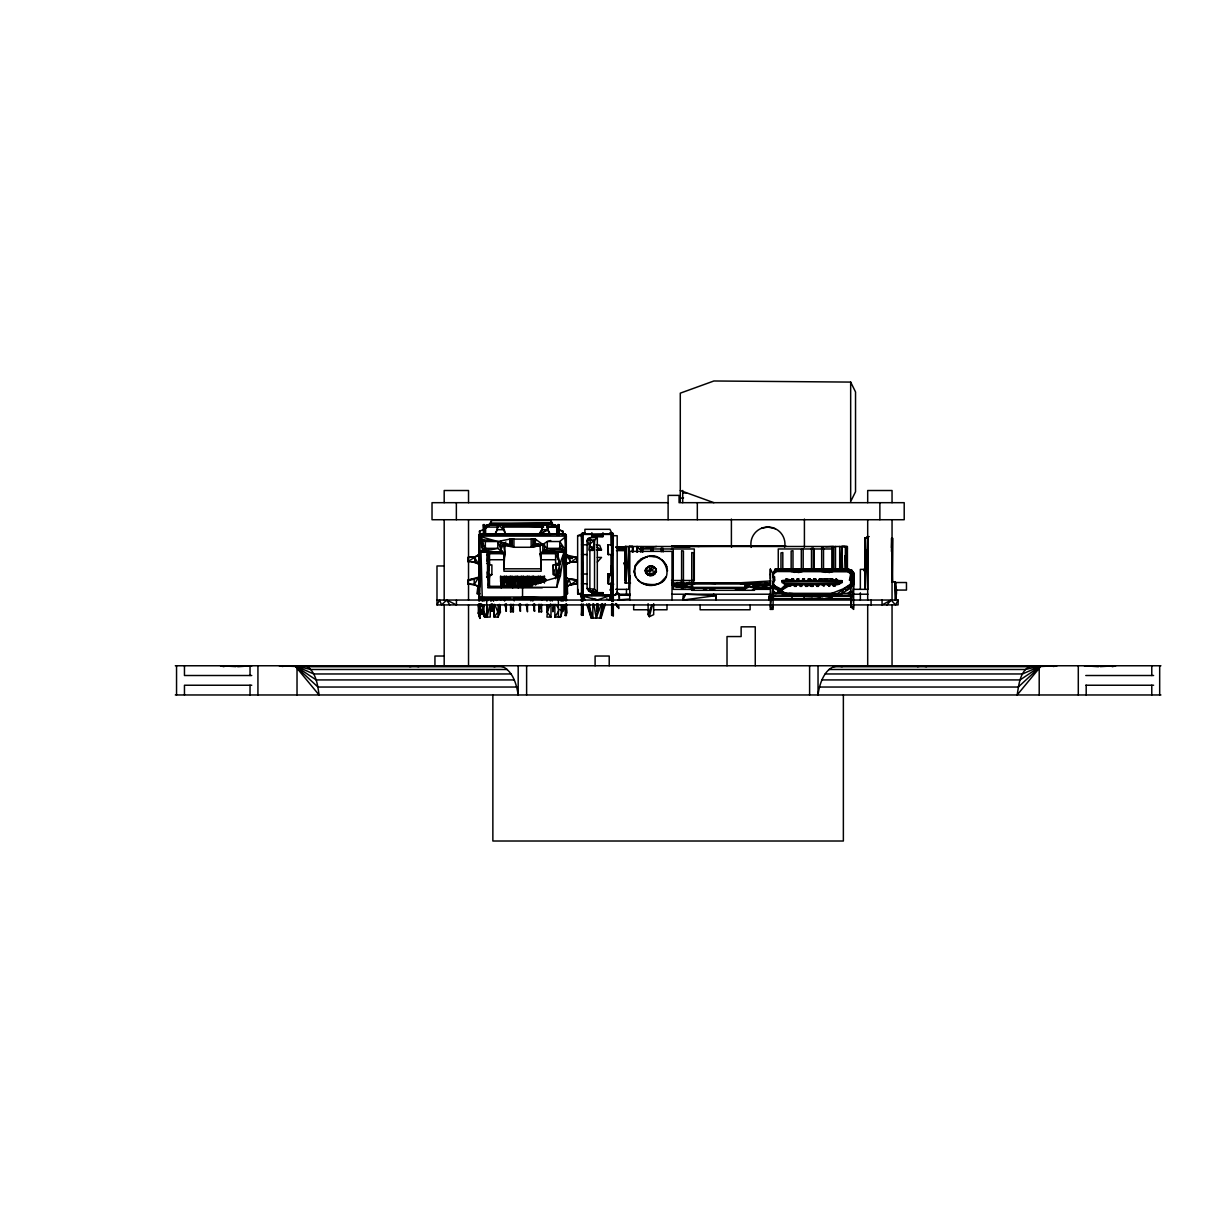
<?xml version="1.0" encoding="UTF-8"?>
<svg xmlns="http://www.w3.org/2000/svg" width="1222" height="1222" viewBox="0 0 1222 1222"><rect width="100%" height="100%" fill="white"/><g stroke="black" fill="none" stroke-linecap="round" stroke-linejoin="round"><path stroke-width="1.5" d="M257.934 694.967L257.934 665.761M471.555 561.509L479.91 564.411L475.266 562.257L467.889 561.601L467.889 557.492L475.266 556.82L478.795 554.681L478.887 552.252L502.273 552.237L497.828 548.342L479.635 552.237L478.795 536.107L482.278 535.404L482.278 533.846L479.039 534.808L478.795 600.705M770.349 578.968L770.349 569.085L773.114 573.958L773.114 609.396L770.349 609.396L770.349 569.085M802.426 569.085L775.344 569.101L773.419 572.858L773.144 576.173L774.626 580.267L773.114 583.444M680.287 501.463L680.287 393.163L713.877 380.989L850.665 382.089L850.665 501.585L855.537 491.733M891.617 538.23L892.381 581.764L892.564 538.23L891.617 538.23L891.449 547.685M562.945 604.676L562.93 609.686L560.486 617.079L554.864 617.079L554.864 604.737M562.96 601.346L562.975 596.535M865.222 589.34L865.329 538.23L868.445 536.595M770.349 574.829L770.349 574.203M892.396 581.764L892.564 538.23M625.145 548.968L625.313 546.494L625.832 583.031L629.284 546.494L632.568 546.509L632.568 552.1M547.96 605.104L546.937 617.079L550.969 617.079L551.061 604.248M606.341 598.933L609.915 599.895L612.909 595.969L613.307 534.182L612.207 532.807L609.915 532.716M853.674 583.444L853.475 572.583L851.856 570.353L848.129 569.085L775.344 569.101L773.404 573.958L773.404 577.746M483.958 534.594L483.377 524.635L484.492 524.635L484.676 527.079L483.377 524.635L483.377 534.121M768.821 596.214L768.791 600.048L769.6 594.915M868.674 536.595L865.329 538.23L864.809 589.34L864.809 538.23L867.589 537.008M558.76 534.594L558.943 524.635L557.828 524.635L557.996 534.594M566.305 564.411L569.849 562.257L577.212 561.601L577.212 557.492L570.918 562.257L565.19 564.411L569.849 562.257L577.212 561.601L577.273 558.897L577.212 557.492L565.19 554.681M865.802 549.579L865.008 589.34L864.809 538.23L868.277 538.23M626.687 546.494L625.832 583.031L625.313 546.494M846.159 570.246L846.709 546.494L847.411 548.968M891.434 551.473L891.861 538.23L892.289 581.764M478.566 604.035L478.276 612.833L479.91 618.378L479.91 604.142M478.688 600.521L479.681 539.773M487.166 571.988L488.357 587.293L556.743 587.293L559.477 564.839L564.075 552.252L564.075 597.008L479.452 597.008L481.025 552.252L482.216 597.023L483.102 598.979L561.998 598.979L564.075 597.008L566.305 597.008L566.428 600.521M494.039 604.248L494.131 617.079L498.057 617.079L498.133 605.104M615.674 589.34L629.238 589.34L629.498 581.886M715.985 595.618L682.915 600.048L683.083 595.801L685.679 594.213L715.985 595.618L716.245 600.048L715.985 595.618L713.465 594.213L716.077 595.801M626.26 552.68L625.145 580.496L626.412 580.496L625.145 583.031L630.552 583.031M478.78 593.739L478.062 585.46L477.665 593.739L478.612 585.46L479.375 590.425M840.369 570.246L841.591 546.494L842.6 568.429M647.859 574.92L649.921 574.172L649.524 566.122L646.087 568.398C643.322 572.644 648.958 577.258 653.128 575.302L656.367 571.636L656.107 569.177L653.663 566.626L649.524 566.122L646.087 568.398L645.338 570.842L646.637 573.973L649.921 575.638L655.145 573.973L656.107 569.177L653.663 566.626L648.989 566.26L652.258 566.122L655.282 567.848L656.367 571.636L653.128 575.302L647.859 574.92L645.644 572.415L645.415 570.032L649.524 566.122M501.295 587.996L501.86 577.991L503.525 576.616L504.075 587.14M512.629 587.996L513.194 577.991L514.859 576.616L515.409 587.14L514.859 576.616L512.629 585.766L515.409 585.766M518.296 587.996L518.861 577.991L520.526 576.616L521.076 587.14L520.526 576.616L518.296 585.766L521.076 585.766M529.722 586.331L530.195 577.991L531.86 576.616L532.303 583.933M535.496 584.666L535.862 577.991L537.527 576.616L537.97 583.933M541.254 582.986L541.529 577.991L543.194 576.616L543.53 582.115M626.244 575.73L625.832 583.031L625.832 546.494M636.723 551.977L637.044 546.494L639.259 548.968L694.295 548.968L694.295 580.496L671.52 580.496M467.889 561.601L478.795 554.681L479.696 539.895M479.467 604.416L478.795 615.506L478.795 604.416M479.696 600.705L479.91 597.008L479.91 600.705M486.936 561.295L487.517 552.252L487.517 577.319L491.886 574.63L491.886 564.9L488.067 564.9M583.184 603.882L583.184 615.292L581.519 614.498L582.161 605.196M505.877 542.018L503.388 543.973L505.053 545.424L503.938 568.795L541.163 568.795L540.048 545.424L535.496 543.973L533.831 539.101L533.831 545.424L535.496 543.973M589.768 604.157L589.355 609.778L589.355 604.157M810.629 584.498L811.179 586.346L812.844 586.346L813.394 584.498L807.849 584.498L805.619 586.346L805.069 584.498L813.394 584.498M563.311 611.122L563.831 606.418L564.442 609.106L562.41 607.181L563.831 606.418L564.442 609.106L561.631 611.275M611.962 604.523L613.307 615.796L611.642 615.292L611.642 603.882M612.298 600.98L612.97 593.861M629.987 575.73L629.284 583.031L629.284 546.494L632.568 546.509M632.309 551.977L632.843 546.494L633.164 551.977M598.306 603.897L598.306 611.199L596.642 611.199L597.375 603.897M566.122 564.488L565.19 573.515L566.305 573.393L565.374 563.938M486.432 528.057L487.639 524.757L488.663 524.635L553.658 524.635L556.85 526.086L553.658 524.635M613.307 574.019L608.006 574.019L608.419 583.749L609.518 574.019M554.162 569.773L553.612 574.63L553.215 564.9L559.477 564.839L557.583 552.252L559.34 564.9L560.531 561.738M774.977 572.339L775.894 569.085L775.894 571.514L773.114 573.958L775.894 571.514L849.397 571.789L850.604 572.858L853.674 583.902L850.375 588.347L837.33 596.107L786.693 596.107L784.05 595.511L778.154 590.272L773.114 583.902L770.349 588.347L773.648 588.347L786.693 593.663L837.33 593.663L841.423 594.534L843.822 588.622L850.909 583.902L853.674 583.902L853.582 573.042L851.856 570.353L853.674 574.829L853.674 609.396L850.909 606.952L850.909 586.759M586.621 603.897L591.204 618.057L601.041 618.057L602.767 603.897M773.114 584.91L770.349 607.059L773.114 607.059L770.349 609.396M850.909 606.952L853.674 606.952L850.909 607.059L853.674 584.91L850.909 584.91L850.909 573.958L852.238 570.689L848.129 569.085L788.266 569.391L799.631 569.101L798.821 572.461L791.046 571.514M489.106 564.9L487.517 577.319L489.106 574.63L489.106 564.9L487.517 562.227M478.062 585.46L476.977 593.739L479.895 593.739M494.773 534.717L497.232 529.706L497.98 524.192L502.67 525.124L505.877 534.717L503.433 529.706L497.98 524.192L497.232 529.706L494.773 534.717L496.193 533.739M539.223 534.717L541.667 530.654L542.431 524.192L547.12 524.192L547.884 530.654L546.967 525.765M558.836 568.444L557.583 577.319L522.558 587.293L522.542 598.979L518.113 598.979L518.113 598.001M593.709 603.897L596.199 618.057L597.222 610.985M506.962 581.764L507.527 577.991L509.192 576.616L509.742 587.14L509.192 576.616L506.962 581.764L506.962 587.125M533.357 584.696L534.61 576.585L535.007 584.696M488.113 585.995L489.503 577.074L486.6 577.074M654.992 584.864C645.033 587.95 632.034 579.197 634.63 568.215M634.386 572.828L635.608 565.022L637.96 561.616L641.275 558.912L647.507 556.545L641.275 558.912M562.227 534.915L562.838 531.158L557.553 529.218M597.314 537.588L594.534 540.032L592.884 550.374L589.141 550.374L590.654 537.588L597.314 537.588L597.314 591.631L589.554 591.479L587.095 588.515L587.095 540.704L588.133 538.505L590.654 537.588L587.477 539.299M513.362 604.31L513.362 611.794L510.582 611.794L511.819 604.31M547.884 530.654L547.12 524.192L542.431 524.192L541.667 530.654M541.575 604.31L541.575 611.794L538.81 611.794L540.032 604.31M554.146 604.31L552.909 611.794L552.909 604.31M693.607 583.872L693.607 552.909L691.774 552.543L691.728 590.318L754.509 590.318L754.509 583.245L692.553 583.245L692.553 588.118L693.943 588.851L692.553 590.318L691.728 588.118L745.115 588.118L754.509 585.812L753.18 587.018L753.73 583.979L753.73 589.584M511.27 539.101L511.27 545.424L503.388 543.973L505.053 553.703L503.938 559.737L489.503 559.737M599.803 618.057L602.431 603.897M842.202 666.708C826.469 662.37 819.366 682.777 818.037 694.967L818.037 665.761M501.937 584.742L503.525 576.616L503.983 585.399M512.95 586.377L514.859 576.616M518.938 584.742L520.526 576.616M529.951 586.377L531.86 576.616L532.318 585.399M535.939 584.742L537.527 576.616L537.894 583.642M542.247 581.489L543.194 576.616L543.469 581.886M584.91 599.895L583.184 595.038L611.642 595.038L612.909 595.969L617.186 593.525L617.186 535.694L611.642 535.694L612.909 595.969L611.489 594.793L602.11 594.793M743.113 590.318L745.115 588.118L745.955 583.979L747.864 587.018L743.113 590.318L732.986 588.118M565.19 604.416L565.19 615.506L566.305 615.506L566.55 604.05M526.193 576.616L523.963 587.14L526.743 587.14L526.193 576.616L524.528 577.991L523.963 587.14L526.193 576.616L526.651 585.399M546.723 523.673L546.509 524.635L552.283 523.673L490.053 523.673L495.613 524.635L495.613 523.673M482.354 604.676L482.522 609.686L487.15 617.079L489.854 604.737M490.251 604.737L490.251 617.079L484.63 617.079L482.522 609.686L483.286 606.341M773.114 574.829L773.648 572.538L775.894 571.514M479.314 609.809L481.315 604.294M641.275 582.772C687.925 596 661.973 530.485 634.844 566.901L635.608 565.022M487.074 555.445L487.822 552.237L491.519 551.611M503.525 576.616L501.295 585.766L504.075 585.766M509.192 576.616L506.962 585.766L509.742 585.766M531.86 576.616L529.63 585.766L532.41 585.766M535.74 583.933L537.527 576.616M541.865 582.115L543.194 576.616M747.62 587.385L745.955 583.979L745.115 587.385L692.553 587.385M653.663 603.699L653.663 614.651L649.371 616.682L652.38 605.043M558.973 571.942L557.583 577.319L554.299 574.63M581.519 614.498L583.184 608.082M790.619 586.346L791.184 584.498L785.899 584.498L782.004 582.543L782.004 580.694L787.839 580.313L786.174 578.846L786.174 580.313L793.949 580.694L793.399 578.846L791.734 578.846L791.321 580.404L782.004 580.694L793.949 580.694L786.174 578.846L788.404 580.694M796.729 580.694L797.294 578.846L798.959 578.846L796.729 580.694L799.509 580.694L797.294 578.846L797.508 580.404M802.289 580.694L802.839 578.846L804.504 578.846L802.289 580.694L805.069 580.694L802.839 578.846L802.839 580.313M802.289 584.498L801.739 586.346L800.059 586.346L799.509 584.498L794.514 584.88L794.514 586.346L796.179 586.346L796.179 584.88L785.899 584.498L776.169 593.434L772.793 594.243M810.476 580.404L808.399 578.846L813.394 580.694L813.959 578.846L815.624 578.846L816.174 580.694L807.849 580.694L808.399 578.846L810.064 578.846L810.629 580.694M812.844 586.346L811.316 584.788L805.619 586.346L807.284 586.346L807.849 584.498L811.179 586.346L810.766 584.788M818.954 580.694L821.734 580.694L821.184 578.846L818.954 580.694L819.504 578.846L832.289 578.846L835.619 580.694L836.184 578.846L838.399 580.694L842.019 580.694L842.019 582.543L838.124 584.498L785.899 584.498L838.582 584.269L835.619 584.498L833.404 586.346L832.839 584.498L835.069 586.346L835.619 584.498M818.404 586.346L818.954 584.498L816.739 586.346L816.174 584.498L818.404 586.346L816.739 586.346M829.509 586.346L830.074 584.498L827.294 584.498L829.509 586.346L827.844 584.88M836.184 578.846L835.619 580.694L819.091 580.404L821.596 580.404M601.041 618.057L605.379 603.897M821.596 571.514L829.371 572.461L830.41 569.085M556.743 587.293L560.363 575.608L564.075 552.252L565.358 597.008L566.305 550.542L565.068 552.252L566.305 550.312L565.19 536.198L563.281 533.739L565.099 533.953L566.305 535.694L566.305 600.705M482.522 609.686L484.202 604.676M840.385 580.71L840.064 583.52L783.959 583.52L783.699 580.755L840.385 580.71L842.019 582.543M566.305 586.804L568.933 579.152L565.19 577.074L568.933 579.152L577.212 579.885L577.212 583.994L569.849 584.651L577.212 583.994L576.158 581.29L577.212 579.885L568.933 579.152L565.19 586.804L570.918 584.651L577.212 579.885L569.849 579.213M596.199 618.057L601.438 603.897M776.169 571.514L773.404 573.958L775.344 569.101L784.509 569.085M601.621 612.741L604.982 603.897M649.371 616.682L648.118 614.651L651.815 604.921M783.944 593.663L775.344 593.663L773.114 591.723L773.404 590.99L776.169 593.434L781.836 593.434M550.969 617.079L547.227 612.222L550.435 604.05M612.909 595.969L613.307 595.038L581.519 595.038L577.639 593.525L577.639 535.694L581.519 534.182L613.2 533.678L613.307 535.694L611.642 534.182L611.076 535.969L611.076 545.486M490.938 601.316L492.313 598.001L493.535 601.316M577.273 558.897L576.142 561.601L577.212 561.601M486.6 563.434L489.503 563.434L487.822 552.237L489.503 553.703L505.053 553.703L500.745 550.053L503.388 543.973M753.18 587.018L754.509 583.979L740.318 583.688M557.828 527.079L558.943 524.635L558.943 534.121M589.462 545.256L589.462 549.885L592.884 550.374L587.095 540.704L588.133 538.505L590.654 540.032L594.534 540.032L594.534 589.187L597.314 591.631L589.554 591.479L587.095 588.515L594.534 589.187L590.654 591.631L588.561 591.036L589.875 588.515L589.875 550.374M682.915 600.048L685.679 594.213M498.057 617.079L500.378 612.222L499.966 605.104M489.991 523.948L491.656 520.511L550.664 520.511L552.329 523.184L552.283 525.613L556.728 527.079L556.728 534.594M653.128 575.302L645.644 572.415L650.135 570.475L652.258 566.122M581.519 601.468L581.519 534.182L582.115 533.067L584.91 532.716L584.91 529.309L609.915 529.309L611.642 532.716L611.642 601.025M436.987 600.048L898.124 600.048L898.124 604.921L436.987 604.921L439.599 600.048L441.539 604.921L446.717 600.048L456.432 604.921L456.432 600.048M535.328 539.101L542.828 544.462L542.828 552.237L559.783 548.342L561.402 545.287M898.124 600.048L895.527 604.921L891.174 600.048L882.055 604.921L882.055 600.048M775.894 569.085L773.114 573.958L775.894 570.063L852.238 570.689L853.674 583.902L845.868 590.272L843.822 588.622L831.006 593.663M565.19 537.176L566.305 537.176L565.19 535.694L565.878 534.549L564.075 533.739L481.972 533.739L479.711 534.121L478.795 535.694L479.91 536.198L481.575 534.717M480.231 610.129L479.91 607.181L481.774 604.111M485.608 534.594L485.608 527.079L490.053 525.2L491.656 520.511M565.19 615.506L566.855 612.833L565.939 604.05M554.864 617.079L558.607 611.168M609.915 590.043L612.757 585.644M773.648 572.538L774.259 571.988M480.368 603.775L478.489 606.418L478.841 609.549M480.185 612.222L482.507 614.422L479.91 607.181L481.789 604.539M499.386 605.104L500.378 612.222L497.873 612.222L494.131 617.079L494.131 604.737M851.23 578.021L849.397 580.267L850.909 573.958L848.129 570.063L848.129 571.514L849.764 571.988L852.238 570.689M515.104 533.739L523.474 533.739L508.047 533.739L539.528 534.335M496.254 600.491L498.377 598.001M886.882 604.921L891.174 600.048M505.053 545.424L513.943 547.273L531.158 547.273L532.838 545.424L532.838 539.101M597.314 562.059L601.514 557.431L597.314 557.431M666.173 576.662L660.506 582.772L656.474 584.605M549.304 533.739L565.099 533.953L565.19 535.694L566.061 534.808L564.075 533.739M609.915 599.895L609.915 595.771L597.405 599.895L581.916 595.969L581.519 595.038L583.184 593.525L581.519 534.182M770.349 588.347L773.709 585.384L773.114 582.329M489.991 523.184L552.329 523.184L489.991 524.039L485.485 526.086L488.663 524.635M479.91 577.074L474.197 579.213L467.889 579.885L467.889 583.994L474.197 584.651L478.795 586.804L479.91 585.827M527.446 576.051L527.446 586.316L489.503 586.316L487.822 587.782L542.263 587.782M589.141 544.768L594.534 540.032M791.734 580.313L793.399 578.846L793.399 580.313L791.734 578.846M842.187 593.434L847.839 593.434L850.619 590.99L850.909 591.723L848.679 593.663L841.805 593.663M895.909 599.315L895.069 582.039L895.863 582.527L895.909 599.315L895.069 600.048L895.069 582.039L891.678 582.039M565.19 585.582L566.305 597.008L566.092 552.252L542.828 552.237L547.273 548.342L559.783 548.342L566.305 551.504L565.465 552.237L566.305 536.107L562.838 534.121L539.223 533.739L482.278 533.846L478.795 535.694L479.91 535.832L479.711 534.121L482.278 535.404M478.795 555.659L479.91 554.681L478.795 554.681M561.677 610.893L564.503 608.464M555.613 559.737L541.163 559.737L540.048 553.703L542.919 551.275M584.91 532.716L583.184 534.182L583.184 601.025M807.849 580.694L810.064 578.846M488.617 576.417L490.801 574.63M488.724 549.121L485.333 548.342L478.795 536.107L482.278 534.549L563.281 533.739L562.838 534.762L566.305 536.107L559.783 541.529L547.273 541.529L542.828 544.462L535.328 544.462L535.496 539.101L509.605 539.101L511.27 545.424M672.467 582.527L675.063 584.62L677.675 582.527M481.972 533.739L479.039 534.808M848.068 586.392L837.33 593.663L837.33 595.129L786.693 595.129M517.548 598.245L561.998 598.627L564.075 597.008M663.821 580.053C656.917 587.018 644.926 586.743 637.96 580.053M692.553 583.245L695.593 583.245M776.169 593.434L788.541 584.788L791.184 584.498L776.169 593.434L773.114 591.723M487.822 551.794L502.273 552.237L497.828 541.529L509.773 544.462L509.773 539.101L497.828 541.529L485.333 541.529L478.795 536.107L497.828 541.529L497.828 548.342L485.333 548.342L479.635 552.237L478.795 551.504M549.075 533.77L565.389 534.121L556.575 533.739L556.575 534.717M529.218 599.116L530.883 598.001L530.883 600.918M497.98 525.124L499.584 524.131M543.546 532.212L547.884 529.706L550.328 534.717L547.884 529.706L541.667 529.706L539.223 533.739L547.884 529.706L544.783 530.18M866.031 538.23L868.918 536.595M850.909 591.723L847.839 593.434L851.887 595.083L848.679 596.107L838.353 596.107M751.484 587.446L754.509 585.812M558.439 552.237L555.613 553.703L540.048 553.703M645.415 570.032L650.135 570.475L655.282 567.848M581.519 603.882L581.519 615.292L583.184 614.498L582.543 605.196M843.822 588.622L853.674 583.902M468.958 557.492L467.889 557.492L475.266 556.82L479.91 554.681M565.19 536.198L566.305 535.694L565.878 534.549L562.838 534.762L562.838 531.158L557.889 529.706M563.403 534.717L565.099 533.953L549.335 533.77M485.608 527.079L490.053 525.109L497.598 525.002M689.773 582.115L678.622 587.018L673.719 586.285L680.898 586.529M649.921 574.172L656.367 571.636L650.135 570.475M479.498 551.702L479.498 531.158L484.477 529.218L484.523 533.036M565.19 586.804L570.918 584.651L568.933 579.152M558.5 534.885L561.723 533.77L549.029 534.213M691.912 587.675L673.719 586.285L687.772 587.018M486.432 525.261L503.25 524.849M550.74 540.552L547.273 541.529L547.273 548.342L542.828 544.462M680.272 582.268L688.734 587.018L692.126 586.056M487.364 526.468L488.663 526.102M610.053 596.443L619.233 593.861L619.401 600.048L619.233 593.861L616.621 592.258L619.401 594.686M769.967 585.124L760.924 587.675L753.607 587.415M237.694 666.708L251.931 665.761M300.933 666.708L304.309 665.761L307.684 666.708L503.021 666.708C513.179 672.131 516.57 684.381 518.189 694.967L518.189 665.761M803.068 570.063L806.734 569.085M1112.28 666.693L1115.793 665.761L1100.258 666.616M798.821 572.461L802.426 571.514M829.371 572.461L832.976 571.514M535.328 544.462L538.749 543.622M542.431 525.124L546.662 524.131M518.113 598.979L521.076 598.322M622.838 548.067L626.061 547.395L626.061 548.724L615.888 547.15L619.111 549.182L626.076 550.267M409.706 666.708L414.212 665.761L418.703 666.708M494.024 666.708L498.515 665.761L503.021 666.708M917.523 666.708L922.03 665.761L926.52 666.708M531.158 539.101L531.158 547.273L540.048 545.424M1053.318 666.509L1057.03 665.761L1037.111 666.632M761.382 528.332L767.905 527.033L775.313 528.729M785.853 545.883L671.733 545.883L677.568 545.883M587.095 540.704L590.654 540.032M833.923 570.124L839.514 569.085L845.991 570.032M531.158 547.273L539.498 545.73M806.52 585.567L811.316 584.788M837.956 595.053L841.423 594.534L837.33 595.129M639.259 548.968L656.535 546.494M822.284 570.032L828.959 569.085M680.287 498.255L683.51 497.828M753.623 585.582L760.939 584.62L753.943 583.368M591.86 532.716L591.86 536.55L602.965 535.129L591.86 535.129M602.965 595.526L602.965 592.67L591.86 594.075L602.965 594.075M848.679 596.107L850.619 596.351L850.619 598.688L773.404 598.688L773.404 596.351L785.67 596.107M622.105 548.067L625.832 547.624M521.809 534.549L540.048 533.754M831.525 598.23L825.293 598.597L830.761 598.093M569.849 584.651L577.212 583.994M778.536 545.883L674.345 546.494M753.562 586.117L769.952 584.773M596.978 550.251L601.484 549.885L599.697 545.256L596.779 545.256M618.042 599.91L629.162 599.055M517.548 534.594L529.218 533.739L534.533 534.717M816.953 598.597L822.635 598.23M649.004 556.453C656.458 555.567 664.218 559.798 666.937 566.901M736.27 583.031L770.96 580.939M523.062 534.228L531.753 533.739M811.393 598.597L818.939 598.184M825.705 546.845L833.297 546.494L833.297 569.376M803.068 598.597L812.263 598.2M677.507 546.86L689.941 546.891M749.178 583.474L754.509 583.245M536.351 534.656L539.971 534.533M510.445 598.2L484.951 598.322M529.218 598.001L529.218 598.979L551 598.2M542.828 552.237L566.305 551.504L559.783 541.529L559.783 548.342M501.142 582.237L514.172 581.825M519.762 581.657L532.792 581.244M536.519 581.137L545.822 580.847M617.079 547.67L626.061 547.395M529.218 598.979L556.529 598.169M581.916 595.969L609.915 595.771L597.405 595.038M519.365 534.228L538.49 533.739M557.079 564.9L559.477 564.839L560.363 575.608L557.583 577.319L556.01 574.63L556.01 564.9L559.477 564.839M619.111 549.182L626.031 549.014M671.581 546.83L686.672 546.494M501.142 580.221L532.792 579.656M536.519 579.595L545.822 579.427M508.581 583.551L514.172 583.459M519.762 583.352L530.928 583.154M536.519 583.062L540.246 582.986M630.002 594.686L618.867 594.885L630.292 595.435M501.371 524.941L552.283 524.238L556.728 527.079L547.196 526.789M483.377 534.824L480.338 533.846L488.54 533.739M796.591 569.391L821.596 569.085M616.255 547.319L625.756 547.212M478.795 536.107L566.305 536.107L482.278 534.549L494.773 533.739M842.019 570.72L842.019 546.509L845.364 546.494L845.364 570.72M552.329 524.482L489.991 524.039L552.329 524.482L556.422 525.643L554.971 526.468L554.696 524.757M842.019 546.509L845.364 546.494M489.594 534.579L480.338 533.846L495.384 533.8M504.793 533.77L515.883 534.717M682.716 492.955L686.52 492.955M668.113 502.685L432.023 502.685L432.023 519.732L904.204 519.732L904.204 502.685L679.065 502.685L679.065 495.384L668.113 495.384L668.113 519.732M498.713 527.079L484.034 527.079L484.218 534.594M502.456 527.079L543.622 527.079M547.364 527.079L558.866 527.079L558.866 534.594M497.232 529.706L503.433 529.706M583.322 534.426L592.716 534.426M602.11 534.426L611.489 534.426M565.19 535.694L566.305 535.694M577.639 535.694L581.519 535.694M478.795 537.176L479.91 537.176M489.212 540.17L481.575 540.17L481.575 547.609M491.718 540.567L482.827 540.567L482.827 550.053M581.519 544.813L587.095 544.813M613.307 544.813L607.899 544.813L608.006 554.544L613.307 554.544M503.938 545.424L512.278 545.424L513.943 547.273L513.943 539.101M532.838 545.424L541.163 545.424M833.297 548.968L778.261 548.968L778.261 569.376M596.382 549.885L601.484 549.885L596.901 547.105M486.387 550.053L482.415 550.053L482.415 540.17M544.355 550.053L562.7 550.053M581.519 554.544L587.095 554.544M475.266 558.637L475.266 562.257L474.197 556.82L475.266 556.82M569.849 562.257L570.918 562.257L566.305 554.681L572.354 558.729M555.613 563.434L559.936 563.434L555.613 553.703L555.613 565.435M444.105 565.969L436.987 565.969L436.987 604.921M865.741 569.376L860.349 569.376L860.349 589.218M478.795 573.393L479.91 573.393M565.19 573.393L566.305 573.393M581.519 574.019L587.095 574.019M489.106 574.63L491.886 574.63M556.01 574.63L553.215 574.63L553.215 564.9M504.778 576.585L500.608 576.585L501.081 586.316M510.445 576.585L506.275 576.585L506.748 586.316M516.112 576.585L511.942 576.585L512.415 586.316M521.779 576.585L517.609 576.585L518.082 586.316M527.446 576.585L523.276 576.585L523.749 586.316M538.78 576.585L528.943 576.585L529.416 586.316M544.447 576.585L540.277 576.585L540.598 583.077M555.613 577.074L558.5 577.074M501.142 579.289L532.792 579.289M536.519 579.289L545.822 579.289M782.004 580.694L842.019 580.694M783.959 581.672L840.064 581.672L783.699 580.755M895.023 582.527L906.464 582.527L906.464 590.073L895.023 590.073M671.596 583.031L770.792 583.031M508.581 583.856L514.172 583.856M519.762 583.856L530.928 583.856M581.519 583.749L587.095 583.749M613.307 583.749L608.006 583.749L608.006 574.019M692.553 583.979L754.509 583.979M609.946 584.177L613.704 584.177M672.115 584.62L691.606 584.62M753.623 584.62L769.967 584.62M523.963 585.766L526.743 585.766M478.795 586.804L479.91 586.804L474.197 584.651L467.889 583.994M672.237 585.094L678.622 587.018L692.416 587.018M753.287 587.675L771.342 587.675M752.492 589.34L769.585 589.34M853.521 589.34L867.91 589.34M612.405 601.468L611.642 590.318L613.307 590.318M577.639 593.525L583.184 593.525M789.381 593.434L832.762 593.434M581.458 594.213L577.838 594.213L577.838 589.34M617.477 594.213L630.247 594.213M671.932 594.213L770.456 594.213M853.521 594.213L867.91 594.213M583.322 594.793L592.716 594.793M613.307 596.489L609.915 596.489L611.642 595.038L613.307 596.489L611.642 590.318M773.404 596.351L850.619 596.351M479.91 598.001L483.53 598.001M561.921 598.001L565.19 598.001M559.554 609.686L562.93 609.686L561.646 604.676M648.485 609.778L633.668 609.778L633.668 604.921M654.03 609.778L666.998 609.778L666.998 604.921M581.519 615.292L583.184 615.292M443.892 656.031L434.94 656.031L434.94 665.761M175.326 665.761L1160.9 665.761M833.205 666.708L1028.542 666.708L1041.281 665.761L1017.162 694.967C1018.888 684.702 1020.034 669.137 1031.918 665.761L1035.294 666.708M507.283 669.488L310.877 669.488L294.96 665.761L319.064 694.967C317.674 685.007 316.192 673.276 307.684 666.708L294.96 665.761L317.949 687.039L516.707 687.039M828.944 669.488L1025.35 669.488L1041.281 665.761L1018.277 687.039L819.519 687.039M511.117 673.964L313.749 673.964L294.96 665.761L316.147 679.921L514.309 679.921M825.11 673.964L1022.478 673.964L1041.281 665.761L1020.08 679.921L821.917 679.921M251.747 675.506L184.461 675.506L184.461 665.761M1085.778 675.506L1153.599 675.506M251.747 685.237L184.461 685.237L184.461 694.967M1085.778 685.237L1153.599 685.237M175.326 694.967L1160.9 694.967M615.888 547.15L626.138 547.166M561.998 598.979L519.579 598.322M482.278 533.846L562.838 534.121M501.142 580.419L532.792 580.542M536.519 580.557L545.822 580.587M508.581 582.588L514.172 582.604M519.762 582.634L530.928 582.68M536.519 582.695L540.246 582.711M795.889 569.085L799.631 569.101M591.86 536.55L602.965 536.611L602.965 532.716M791.046 569.085L793.842 569.101L794.651 572.461M591.86 595.526L591.86 592.609L602.965 592.67M490.053 523.673L552.283 524.238M783.959 583.52L838.582 584.269M616.499 550.572L626.061 550.679M480.338 533.846L495.307 534.213M504.655 534.442L512.14 534.625M490.053 525.109L497.675 525.323M501.478 525.445L543.393 526.682M753.745 587.232L768.134 587.675M591.86 536.168L602.965 536.611M522.558 597.023L561.998 598.627M556.575 533.739L565.389 534.121M675.063 584.62L678.622 587.018L691.866 587.583M299.13 666.632L279.212 665.761L282.908 666.509M771.174 545.883L785.059 545.883M825.064 580.313L827.157 580.404L826.729 578.846L827.157 580.404L825.064 578.846M710.058 583.245L715.664 583.52M582.894 596.473L581.519 596.489L583.184 596.489L581.519 595.038M235.968 666.616L220.434 665.761L223.947 666.693M649.753 556.27L654.289 556.545M789.427 595.862L793.017 596.107M615.735 593.571L619.233 593.861M487.822 552.237L505.053 553.703M591.86 592.609L602.965 593.541M569.849 560.455L569.849 556.82L577.212 557.492M687.497 545.883L709.463 545.883M793.017 593.663L784.646 592.884L773.709 585.384L773.114 583.902L773.648 588.347L774.779 586.117L773.709 585.384L780.201 588.622L786.693 596.107L786.693 593.663M552.283 524.635L555.323 524.971M709.738 589.707L715.344 590.318M802.426 580.404L805.069 580.694M694.004 545.883L699.106 546.494M1084.296 665.761L1098.532 666.708M688.734 587.018L692.08 587.446M671.428 549.228L673.261 549.472L673.261 589.34L692.553 589.432L691.728 588.118L693.943 588.851M678.622 587.018L682.747 587.675M677.462 586.285L685.817 587.675M736.286 589.691L739.784 590.318M703.521 589.691L707.003 590.318M497.98 524.192L502.67 525.124M795.064 569.085L798.394 569.895M817.289 569.085L820.955 570.063M592.059 598.444L597.405 599.895M569.849 556.82L572.812 557.66M596.244 544.768L597.97 545.256M765.033 582.527L770.089 584.101M583.184 532.716L585.46 533.449M680.287 490.511L713.877 502.685M822.666 569.085L825.675 570.307M772.793 595.068L775.344 596.107M625.145 563.525L623.739 562.914L625.145 566.626M792.1 569.085L794.789 570.307M773.144 576.173L774.626 576.891L774.626 580.267M694.554 583.979L693.118 583.979M479.91 607.181L478.489 606.418L482.507 614.422M745.71 583.245L746.947 583.245M611.642 532.716L613.2 533.678M515.883 599.116L514.218 598.001L514.218 600.918M778.154 590.272L786.693 596.107M830.624 578.846L832.839 580.694M552.39 600.98L548.678 598.001L550.282 600.949M847.839 571.514L850.619 573.958L850.619 585.307M813.959 578.846L815.624 580.313L815.624 578.846M794.514 584.88L796.179 586.346M850.604 572.858L849.397 571.789L850.619 573.958L848.129 569.085M504.854 533.739L505.877 534.717M751.393 587.339L747.895 583.979L747.895 586.743M691.728 589.432L692.553 590.318M662.263 560.165L666.173 565.022L667.563 570.842M612.207 532.807L613.307 534.182M488.342 600.491L486.432 598.001L486.555 601.468M555.796 604.31L558.607 608.342M446.717 600.048L449.788 604.921M474.197 556.82L478.795 564.411M615.476 603.561L618.821 608.541L618.729 606.173L617.232 606.86L616.53 603.576M850.665 382.089L855.537 391.941M550.664 520.511L552.329 523.948M745.955 583.979L747.253 586.743M566.305 554.681L567.726 557.706M587.553 605.073L592.869 618.057L592.792 603.897M494.757 604.508L497.873 612.222M609.289 577.258L608.128 574.019L608.419 583.749M588.408 603.897L592.869 618.057M793.949 584.498L794.514 586.346M479.91 618.378L478.276 612.833L479.91 615.506L479.238 604.416M832.289 578.846L832.701 580.404M788.541 584.788L788.954 586.346L788.954 584.88M589.875 588.515L590.654 591.631M588.133 605.669L591.204 618.057L590.577 612.741M824.376 569.085L825.201 572.461M634.218 570.842L635.608 576.662M479.498 531.158L480.307 534.686M540.659 606.188L541.575 611.794M526.239 604.31L527.476 611.794L527.476 604.31M512.736 608.052L513.362 611.794M546.417 597.65L546.967 601.071M532.303 597.65L532.853 601.071M533.418 604.478L534.518 611.321L534.518 603.729M519.304 604.478L520.419 611.321L520.419 603.729M504.075 597.65L504.64 601.071M505.19 604.478L506.305 611.321L506.305 603.729M491.076 604.478L492.191 611.321L492.191 603.729M533.418 604.096L534.518 611.321M519.304 604.096L520.419 611.321M505.19 604.096L506.305 611.321M491.076 604.096L492.191 611.321M565.221 585.46L566.321 593.739L567.436 585.46L567.436 593.739L565.221 593.739L566.321 585.46L567.436 593.739L567.039 585.46M556.01 564.9L557.583 577.319L557.293 570.216M479.727 585.185L478.887 552.252L479.452 597.008M612.008 603.454L613.307 615.292L611.642 615.292L613.307 614.498L612.665 605.196M565.557 600.521L565.175 589.554M895.069 582.039L895.909 590.073M566.061 534.808L566.305 537.176M597.741 605.73L598.306 611.199M478.978 563.892L479.727 571.499M478.963 563.586L479.589 570.124M868.155 542.003L867.834 538.23L867.742 589.34L865.329 538.23M611.489 594.793L611.642 596.489M546.646 605.104L547.227 612.222M581.779 594.029L582.298 601.468M853.674 575.806L853.475 572.583L853.674 574.829M637.044 546.494L637.41 552.161M479.024 600.705L478.795 597.008L482.216 597.023L483.102 598.979M853.628 580.985L853.674 581.993M486.692 604.936L487.15 617.079M482.247 601.346L482.14 596.535M844.998 555.628L845.456 570.246M847.182 569.162L846.709 546.494L846.709 570.246M478.612 585.46L478.719 590.425M853.582 573.042L853.674 582.329M1159.678 665.761L1159.678 694.967M1151.781 665.761L1151.781 675.506M1151.781 685.237L1151.781 694.967M1086.19 685.237L1086.19 694.967M1078.293 665.761L1078.293 694.967M1039.204 665.761L1039.204 694.967M896.474 589.34L896.474 594.213M892.045 502.685L892.045 490.511L867.696 490.511L867.696 502.685M892.045 519.732L892.045 600.048M892.045 604.921L892.045 665.761M879.871 502.685L879.871 519.732M871.087 600.048L871.087 604.921M867.696 519.732L867.696 600.048M867.696 604.921L867.696 665.761M863.817 569.376L863.817 570.72M860.349 592.838L860.349 600.048M855.537 392.43L855.537 491.244M847.411 569.788L847.411 546.494L625.145 546.494L625.145 583.031M843.363 694.967L843.363 841.011L492.863 841.011L492.863 694.967M839.697 546.494L839.697 570.246M835.497 546.494L835.497 570.246M833.694 570.796L833.694 546.708L831.846 546.784L831.846 570.827M832.014 596.351L832.014 598.688M823.521 569.192L823.521 547.227L821.673 547.349L821.673 570.262M819.794 596.351L819.794 598.688M819.504 578.846L819.504 580.313M814.173 548.968L814.173 569.376M813.348 570.582L813.348 548.067L811.5 548.25L811.5 570.659M809.606 665.761L809.606 694.967M807.284 584.88L807.284 586.346M804.412 519.075L804.412 544.065A36.492 36.492 0 0 1 804.29 547.212M804.229 596.351L804.229 598.688M803.175 569.284L803.175 549.228L801.327 549.472L801.327 570.353M792.986 570.949L792.986 550.725L791.153 551.03L791.153 569.269M792.009 596.351L792.009 598.688M782.813 570.934L782.813 552.543L780.98 552.909L780.98 569.299M773.404 581.535L773.404 585.307M755.257 665.761L755.257 626.825L741.128 626.825L741.128 636.555L727.014 636.555L727.014 665.761M750.109 604.921L750.109 609.778L700.114 609.778L700.114 604.921M745.115 583.979L745.115 588.118M731.398 519.075L731.398 544.065A36.492 36.492 0 0 0 731.55 547.212M697.319 502.685L697.319 519.732M683.434 589.34L683.434 551.03L681.601 550.725L681.601 589.34M682.716 490.434L682.716 502.685M672.008 600.048L672.008 551.366L629.773 551.366L629.773 600.048M663.088 551.993L663.088 548.25L661.255 548.067L661.255 551.825M652.915 551.168L652.915 547.349L651.082 547.227L651.082 550.893M648.118 603.699L648.118 614.651M642.741 552.329L642.741 546.784L640.908 546.708L640.908 552.268M629.238 546.494L629.238 589.34M626.458 589.34L626.458 594.213M613.307 593.877L613.307 601.468M613.307 603.882L613.307 615.796M611.076 554.987L611.076 575.898M611.076 583.505L611.076 593.006M610.786 565.969L610.786 575.44M610.786 583.016L610.786 600.048M609.213 665.761L609.213 656.031L595.099 656.031L595.099 665.761M596.642 603.897L596.642 611.199M591.967 546.799L591.967 549.885M581.03 593.418L581.03 597.1M566.305 604.416L566.305 615.506M565.19 534.717L565.19 600.705M563.525 549.472L563.525 553.184M562.273 546.249L562.273 550.053M561.173 597.436L561.173 601.255M561.173 605.073L561.173 616.53L558.393 616.53L558.393 597.802M555.613 574.936L555.613 578.724M544.493 544.355L544.493 550.053M544.447 576.051L544.447 583.077M541.713 598.093L541.713 600.048M541.163 553.703L541.163 571.224L503.938 571.224L503.938 553.703M540.277 576.051L540.277 581.84M538.78 576.051L538.78 583.276M538.81 604.31L538.81 611.794M533.113 575.913L533.113 584.59M528.943 576.051L528.943 585.353M526.621 665.761L526.621 694.967M523.276 576.051L523.276 585.353M521.779 576.051L521.779 586.881M517.609 576.051L517.609 581.84M516.112 576.051L516.112 586.316M515.883 598.001L515.883 598.979M512.278 539.101L512.278 545.424M511.942 576.051L511.942 587.095M510.445 576.051L510.445 586.881M510.582 604.31L510.582 611.794M506.275 576.051L506.275 581.84M504.778 576.051L504.778 586.316M500.745 541.377L500.745 550.053M500.608 542.461L500.608 550.053M500.608 576.051L500.608 581.84M500.608 598.093L500.608 600.048M499.248 604.31L499.248 611.794M489.503 553.703L489.503 565.435M489.503 574.936L489.503 586.316M486.723 597.802L486.723 616.53L483.943 616.53L483.943 605.073M485.333 541.529L485.333 548.342M484.492 524.635L484.492 534.121M483.943 597.436L483.943 601.255M479.498 566.794L479.498 578.006M468.53 502.685L468.53 490.511L444.182 490.511L444.182 502.685M468.53 519.732L468.53 600.048M468.53 604.921L468.53 665.761M456.356 502.685L456.356 519.732M444.182 519.732L444.182 600.048M444.182 604.921L444.182 665.761M297.022 665.761L297.022 694.967M250.036 665.761L250.036 675.506M250.036 685.237L250.036 694.967M176.548 665.761L176.548 694.967M751.194 547.38A17.047 17.047 0 0 1 767.905 527.018A17.047 17.047 0 0 1 784.631 547.38M824.514 584.498L823.949 586.346L821.734 584.498L824.514 584.498M478.795 577.074L474.197 584.651L474.197 579.213L468.958 579.885L478.795 577.074M608.419 554.544L607.899 544.813L608.419 554.544"/></g></svg>
